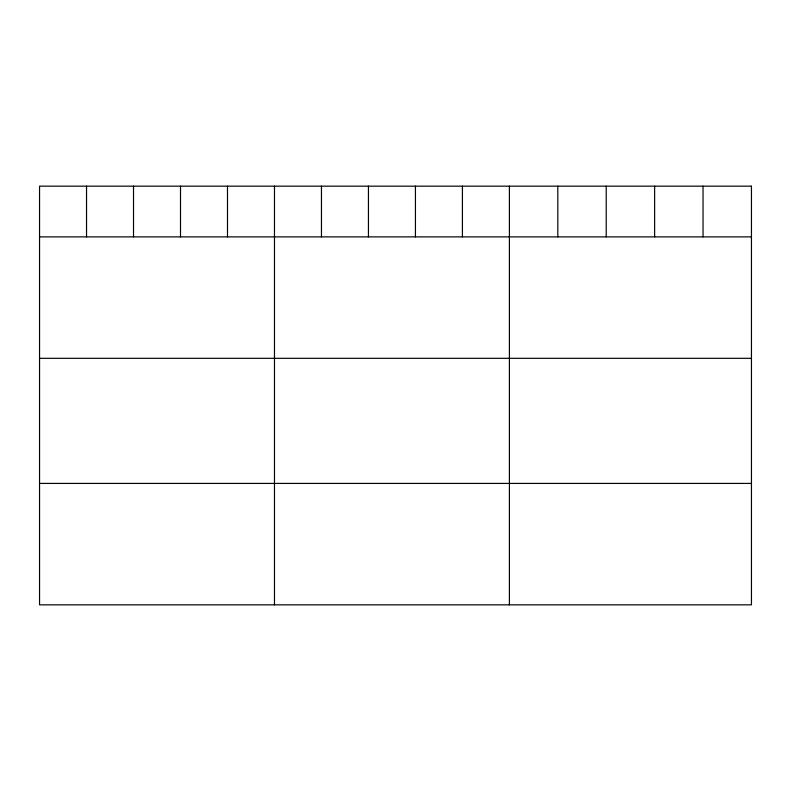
<?xml version="1.0" encoding="UTF-8"?>
<svg xmlns="http://www.w3.org/2000/svg" width="791" height="791" viewBox="0 0 791 791"><rect width="100%" height="100%" fill="white"/><g stroke="black" fill="none" stroke-linecap="round" stroke-linejoin="round"><path stroke-width="1.19" d="M39.55 236.885L751.45 236.885M39.55 358.313L751.45 358.313M39.55 483.42L751.45 483.42M703.041 186.162L703.041 236.885M654.632 186.162L654.632 236.885M606.222 186.162L606.222 236.885M557.813 186.162L557.813 236.885M509.404 186.162L509.404 604.838M462.419 186.162L462.419 236.885M415.433 186.162L415.433 236.885M368.448 186.162L368.448 236.885M321.462 186.162L321.462 236.885M274.477 186.162L274.477 604.838M227.492 186.162L227.492 236.885M180.506 186.162L180.506 236.885M133.521 186.162L133.521 236.885M86.535 186.162L86.535 236.885M751.45 186.162L39.55 186.162L39.55 604.838L751.45 604.838L751.45 186.162"/></g></svg>
